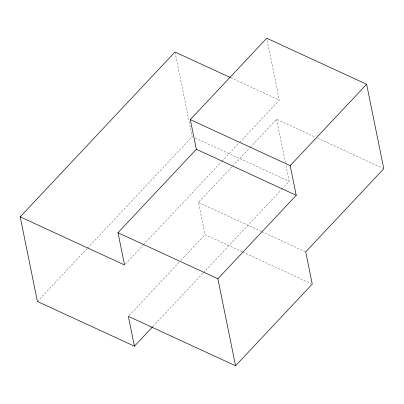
<?xml version="1.0" encoding="UTF-8"?>
<svg xmlns="http://www.w3.org/2000/svg" width="404" height="404" viewBox="0 0 404 404"><rect width="100%" height="100%" fill="white"/><g stroke="black" fill="none" stroke-linecap="round" stroke-linejoin="round"><path stroke-width="0.3" stroke-dasharray="2.02 1.52" d="M37.415 301.465L86.996 248.662M87.431 248.202L192.203 136.623L174.988 52.015M125.407 264.044L143.087 245.218M143.516 244.758L221.559 161.645M221.988 161.191L239.239 142.819M239.668 142.365L279.336 100.116L266.994 39.446M242.112 251.768L205.04 234.679L198.485 202.449L232.138 166.605M232.573 166.145L249.829 147.768M250.263 147.309L276.583 119.276L315.362 137.153M129.214 315.433L179.189 262.211M180.916 260.373L205.04 234.679M152.959 326.442L202.975 273.18M203.409 272.72L281.447 189.607M281.881 189.148L289.208 181.346L285.865 164.903M230.871 77.775L279.336 100.116M317.645 138.208L382.659 168.18M195.056 137.936L289.208 181.346M198.485 202.449L261.216 231.371M261.787 231.633L305.131 251.616M242.683 252.03L311.12 283.583M276.583 119.276L285.37 162.469"/><path stroke-width="0.61" d="M152.53 326.902L134.421 346.188L37.415 301.465L20.2 216.857L174.988 52.015L230.3 77.512M235.567 365.782L217.867 278.775L296.228 195.324L196.349 149.278L190.314 119.609L266.741 38.218L366.62 84.264L383.8 168.705L305.702 251.879L312.262 284.108L235.567 365.782L128.351 316.352L134.421 346.188M20.2 216.857L124.548 264.963L117.988 232.729L196.349 149.278M296.228 195.324L290.193 165.655L366.62 84.264M190.314 119.609L290.193 165.655M117.988 232.729L217.867 278.775"/></g></svg>
